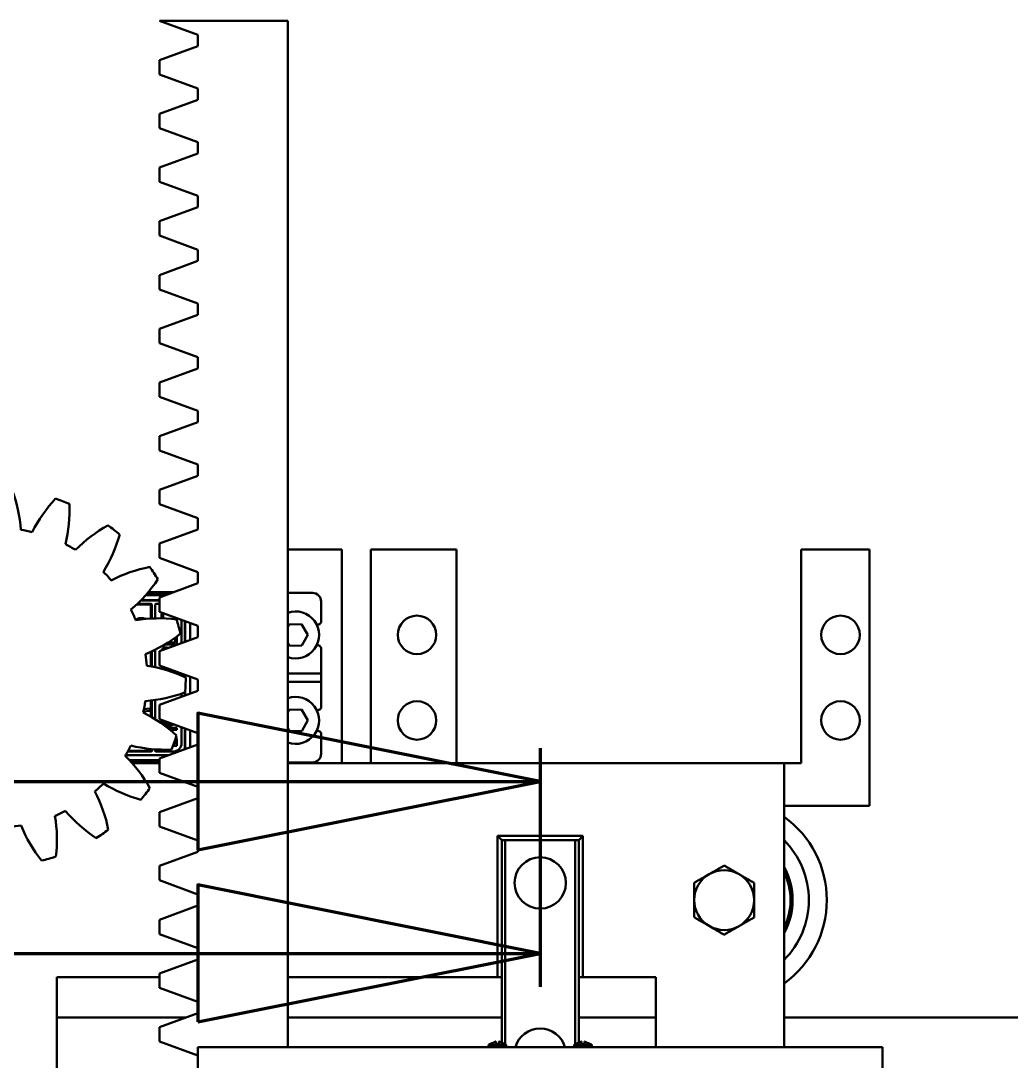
# Model space of a CAD drawing. Header units: millimetres. Extents: x 0 to 6720, y 0 to 4752.
# Drawn here: x 2973.8 to 3089.5, y 4229.3 to 4350.9 of the extents above; entities that cross this region are included whole.
import ezdxf

# ---------------------------------------------------------------- set-up
doc = ezdxf.new("R2010")
doc.units = ezdxf.units.MM
doc.header["$LTSCALE"] = 16
doc.linetypes.add('CHAIN', pattern=[0.3543, 0.2362, -0.0295, 0.0591, -0.0295])
doc.layers.add('Linia przekroju (ISO)', color=7, linetype='CHAIN', lineweight=70)
doc.layers.add('Widoczne (ISO)', color=7, linetype='Continuous', lineweight=50)

# ---------------------------------------------------------------- blocks, each defined once
blk = doc.blocks.new('2dTransPrzekrój2')
at = {"layer": 'Linia przekroju (ISO)', "linetype": 'Continuous'}
for p, q in [((189.6536, 266.3737), (187.1536, 266.8737)), ((187.1536, 266.8737), (187.1536, 265.8737)), ((184.4335, 266.3737), (187.1536, 266.3737)), ((187.1536, 266.3737), (189.6536, 266.3737)), ((187.1536, 265.8737), (189.6536, 266.3737)), ((189.6536, 265.1184), (187.1536, 265.6184)), ((187.1536, 265.6184), (187.1536, 264.6184)), ((184.4335, 265.1184), (187.1536, 265.1184)), ((187.1536, 265.1184), (189.6536, 265.1184)), ((187.1536, 264.6184), (189.6536, 265.1184))]:
    blk.add_line(p, q, dxfattribs=at)
at = {"layer": 'Linia przekroju (ISO)', "linetype": 'CHAIN', "ltscale": 1.938596}
blk.add_line((189.6536, 266.6184), (189.6536, 264.8737), dxfattribs=at)
at = {"layer": 'Linia przekroju (ISO)', "linetype": 'Continuous', "lineweight": 140}
blk.add_line((189.6536, 266.6184), (189.6536, 264.8737), dxfattribs=at)
at = {"layer": 'Linia przekroju (ISO)', "linetype": 'Continuous', "flags": 128}
for points in [[(187.1536, 265.8737), (189.6536, 266.3737), (187.1536, 266.8737), (187.1536, 265.8737)], [(187.1536, 264.6184), (189.6536, 265.1184), (187.1536, 265.6184), (187.1536, 264.6184)]]:
    blk.add_lwpolyline(points, dxfattribs=at)
at = {"layer": 'Linia przekroju (ISO)'}
for points in [[(187.1536, 265.8737), (189.6536, 266.3737), (187.1536, 266.8737), (187.1536, 265.8737)], [(187.1536, 264.6184), (189.6536, 265.1184), (187.1536, 265.6184), (187.1536, 264.6184)]]:
    blk.add_solid(points, dxfattribs=at)

msp = doc.modelspace()

# ---------------------------------------------------------------- linework, layer by layer
at = {"layer": 'Widoczne (ISO)'}
for p, q in [((2989.96, 4350.91), (3004.96, 4350.91)), ((2994.46, 4349.27), (2989.96, 4350.91)), ((3004.96, 4350.91), (3004.96, 4230.91)), ((2994.46, 4347.95), (2994.46, 4349.27)), ((2989.96, 4346.31), (2994.46, 4347.95)), ((2989.96, 4344.63), (2989.96, 4346.31)), ((2994.46, 4342.99), (2989.96, 4344.63)), ((2994.46, 4341.67), (2994.46, 4342.99)), ((2989.96, 4340.03), (2994.46, 4341.67)), ((2989.96, 4338.35), (2989.96, 4340.03)), ((2994.46, 4336.71), (2989.96, 4338.35)), ((2994.46, 4335.39), (2994.46, 4336.71)), ((2989.96, 4333.75), (2994.46, 4335.39)), ((2989.96, 4332.07), (2989.96, 4333.75)), ((2994.46, 4330.43), (2989.96, 4332.07)), ((2994.46, 4329.11), (2994.46, 4330.43)), ((2989.96, 4327.47), (2994.46, 4329.11)), ((2989.96, 4325.79), (2989.96, 4327.47)), ((2994.46, 4324.15), (2989.96, 4325.79)), ((2994.46, 4322.83), (2994.46, 4324.15)), ((2989.96, 4321.19), (2994.46, 4322.83)), ((2989.96, 4319.51), (2989.96, 4321.19)), ((2994.46, 4317.87), (2989.96, 4319.51)), ((2994.46, 4316.55), (2994.46, 4317.87)), ((2989.96, 4314.91), (2994.46, 4316.55)), ((2989.96, 4313.23), (2989.96, 4314.91)), ((2994.46, 4311.59), (2989.96, 4313.23)), ((2994.46, 4310.27), (2994.46, 4311.59)), ((2989.96, 4308.63), (2994.46, 4310.27)), ((2989.96, 4306.95), (2989.96, 4308.63)), ((2994.46, 4305.31), (2989.96, 4306.95)), ((2994.46, 4303.99), (2994.46, 4305.31)), ((2989.96, 4302.35), (2994.46, 4303.99)), ((2989.96, 4300.67), (2989.96, 4302.35)), ((2994.46, 4299.03), (2989.96, 4300.67)), ((2994.46, 4297.71), (2994.46, 4299.03)), ((2989.96, 4296.07), (2994.46, 4297.71)), ((2989.96, 4294.39), (2989.96, 4296.07)), ((2994.46, 4292.75), (2989.96, 4294.39)), ((2994.46, 4291.43), (2994.46, 4292.75)), ((2989.96, 4289.79), (2994.46, 4291.43)), ((2989.96, 4288.11), (2989.96, 4289.79)), ((3011.26, 4289.12), (3004.96, 4289.12)), ((3011.26, 4264.12), (3011.26, 4289.12)), ((3014.66, 4264.12), (3014.66, 4289.12)), ((3024.66, 4289.12), (3014.66, 4289.12)), ((3024.66, 4264.12), (3024.66, 4289.12)), ((3064.96, 4289.12), (3064.96, 4264.12)), ((3064.96, 4289.12), (3072.96, 4289.12)), ((3072.96, 4289.12), (3072.96, 4259.12)), ((2994.46, 4286.47), (2989.96, 4288.11)), ((2994.46, 4285.15), (2994.46, 4286.47)), ((2989.96, 4283.51), (2994.46, 4285.15)), ((2988.35, 4283.77), (2990.66, 4283.77)), ((2988.44, 4283.87), (2990.94, 4283.87)), ((2988.66, 4284.12), (2991.63, 4284.12)), ((2989.96, 4281.83), (2989.96, 4283.51)), ((3004.96, 4284.02), (3007.86, 4284.02)), ((2988.97, 4282.66), (2987.27, 4282.66)), ((2988.97, 4282.76), (2987.38, 4282.76)), ((2989.96, 4283.16), (2987.79, 4283.16)), ((2989.96, 4283.17), (2987.8, 4283.17)), ((2988.97, 4281.03), (2988.97, 4282.66)), ((2989.07, 4281.03), (2989.07, 4282.66)), ((2989.47, 4282.66), (2989.47, 4281.05)), ((2989.96, 4282.76), (2989.57, 4282.76)), ((3008.86, 4283.02), (3008.86, 4280.72)), ((2994.46, 4280.19), (2989.96, 4281.83)), ((2990.19, 4281.11), (2990.19, 4281.06)), ((2991.71, 4280.96), (2991.78, 4280.96)), ((2991.78, 4280.96), (2991.78, 4281.12)), ((2991.99, 4280.83), (2991.99, 4281.09)), ((2992.54, 4278.17), (2992.54, 4280.89)), ((2992.94, 4278.31), (2992.94, 4280.74)), ((2992.95, 4278.32), (2992.95, 4280.74)), ((2993.55, 4280.52), (2993.55, 4278.54)), ((2994.46, 4278.87), (2994.46, 4280.19)), ((3004.96, 4280.07), (3005.11, 4280.35)), ((3005.11, 4280.35), (3006.56, 4280.38)), ((3006.56, 4280.38), (3007.3, 4279.14)), ((2989.96, 4277.23), (2994.46, 4278.87)), ((2991.78, 4278.78), (2991.78, 4278.24)), ((2991.99, 4278.01), (2991.99, 4278.94)), ((3007.3, 4279.14), (3006.61, 4277.88)), ((2989.47, 4277.39), (2989.47, 4275.33)), ((2990.6, 4278.01), (2991.99, 4278.01)), ((2991.11, 4278.24), (2991.11, 4278.33)), ((2991.78, 4278.24), (2991.11, 4278.24)), ((3005.16, 4277.85), (3004.96, 4278.19)), ((3006.61, 4277.88), (3005.16, 4277.85)), ((3008.86, 4277.51), (3008.86, 4274.63)), ((2988.97, 4275.43), (2988.97, 4277.15)), ((2989.07, 4275.41), (2989.07, 4277.2)), ((2989.96, 4275.55), (2989.96, 4277.23)), ((2994.46, 4273.91), (2989.96, 4275.55)), ((2991.41, 4274.96), (2991.2, 4274.96)), ((2991.2, 4274.96), (2991.2, 4274.86)), ((2991.41, 4274.79), (2991.41, 4274.96)), ((2992.54, 4274.36), (2992.54, 4274.61)), ((2992.94, 4274.18), (2992.94, 4274.46)), ((2992.95, 4274.18), (2992.95, 4274.46)), ((2993.55, 4274.24), (2993.55, 4272.26)), ((2994.46, 4272.59), (2994.46, 4273.91)), ((3004.96, 4274.62), (3008.85, 4274.62)), ((3008.86, 4274.61), (3008.86, 4274.63)), ((3008.86, 4274.61), (3008.86, 4273.63)), ((2989.96, 4270.95), (2994.46, 4272.59)), ((3008.85, 4273.62), (3004.96, 4273.62)), ((3008.86, 4273.61), (3008.86, 4273.63)), ((3008.86, 4273.61), (3008.86, 4270.72)), ((2988.97, 4269.56), (2988.97, 4271.45)), ((2989.07, 4269.5), (2989.07, 4271.47)), ((2989.47, 4271.52), (2989.47, 4269.26)), ((2992.54, 4271.89), (2992.54, 4272.26)), ((2992.94, 4272.03), (2992.94, 4272.4)), ((2992.95, 4272.04), (2992.95, 4272.4)), ((2988.08, 4270.15), (2988.82, 4270.24)), ((2988.82, 4270.52), (2988.14, 4270.43)), ((2988.82, 4270.24), (2988.82, 4270.52)), ((2989.96, 4269.27), (2989.96, 4270.95)), ((3004.96, 4270.07), (3005.11, 4270.35)), ((3005.11, 4270.35), (3006.56, 4270.38)), ((3006.56, 4270.38), (3007.3, 4269.14)), ((2994.46, 4267.63), (2989.96, 4269.27)), ((3007.3, 4269.14), (3006.61, 4267.88)), ((2991.99, 4268.25), (2990.9, 4268.25)), ((2991.19, 4268.02), (2991.99, 4268.02)), ((2991.99, 4268.02), (2991.99, 4268.25)), ((2992.54, 4266.47), (2992.54, 4268.33)), ((2992.94, 4266.07), (2992.94, 4268.18)), ((2992.95, 4265.76), (2992.95, 4268.18)), ((2993.55, 4267.96), (2993.55, 4265.98)), ((2994.46, 4266.31), (2994.46, 4267.63)), ((3005.16, 4267.85), (3004.96, 4268.19)), ((3006.61, 4267.88), (3005.16, 4267.85)), ((2991.63, 4266.38), (2991.78, 4266.38)), ((2991.78, 4266.38), (2991.78, 4266.53)), ((2991.99, 4266.15), (2991.99, 4266.72)), ((3008.86, 4267.51), (3008.86, 4265.22)), ((2986.25, 4265.47), (2988.97, 4265.47)), ((2986.3, 4265.57), (2988.97, 4265.57)), ((2988.97, 4265.57), (2988.97, 4265.78)), ((2989.07, 4265.57), (2989.07, 4265.77)), ((2989.47, 4265.74), (2989.47, 4265.57)), ((2989.57, 4265.47), (2991.54, 4265.47)), ((2989.96, 4264.67), (2994.46, 4266.31)), ((2991.54, 4266.15), (2991.99, 4266.15)), ((2986.01, 4265.07), (2991.05, 4265.07)), ((2989.96, 4264.47), (2986.47, 4264.47)), ((2989.96, 4264.37), (2986.56, 4264.37)), ((2989.96, 4264.12), (2986.79, 4264.12)), ((2989.96, 4262.99), (2989.96, 4264.67)), ((3007.86, 4264.22), (3004.96, 4264.22)), ((3062.96, 4264.12), (3004.96, 4264.12)), ((3064.96, 4264.12), (3062.96, 4264.12)), ((3062.96, 4230.91), (3062.96, 4264.12)), ((2994.46, 4261.35), (2989.96, 4262.99)), ((2994.46, 4260.03), (2994.46, 4261.35)), ((2989.96, 4258.39), (2994.46, 4260.03)), ((3062.96, 4259.12), (3072.96, 4259.12)), ((2989.96, 4256.71), (2989.96, 4258.39)), ((2994.46, 4255.07), (2989.96, 4256.71)), ((3039.46, 4255.62), (3029.46, 4255.62)), ((3029.46, 4255.62), (3029.96, 4255.12)), ((3029.46, 4255.62), (3029.46, 4239.12)), ((3039.46, 4255.62), (3038.96, 4255.12)), ((3039.46, 4255.62), (3039.46, 4239.12)), ((2994.46, 4253.75), (2994.46, 4255.07)), ((3030.36, 4255.12), (3029.96, 4255.12)), ((3029.96, 4255.12), (3029.96, 4231.45)), ((3038.56, 4255.12), (3030.36, 4255.12)), ((3030.36, 4255.12), (3030.36, 4231.27)), ((3038.96, 4255.12), (3038.56, 4255.12)), ((3038.56, 4255.12), (3038.56, 4231.27)), ((3038.96, 4255.12), (3038.96, 4231.45)), ((2989.96, 4252.11), (2994.46, 4253.75)), ((2989.96, 4250.43), (2989.96, 4252.11)), ((2994.46, 4248.79), (2989.96, 4250.43)), ((2994.46, 4247.47), (2994.46, 4248.79)), ((2989.96, 4245.83), (2994.46, 4247.47)), ((2989.96, 4244.15), (2989.96, 4245.83)), ((2994.46, 4242.51), (2989.96, 4244.15)), ((2994.46, 4241.19), (2994.46, 4242.51)), ((2989.96, 4239.55), (2994.46, 4241.19)), ((2989.96, 4239.12), (2977.96, 4239.12)), ((2977.96, 4209.12), (2977.96, 4239.12)), ((2989.96, 4237.87), (2989.96, 4239.55)), ((3029.46, 4239.12), (3004.96, 4239.12)), ((3029.96, 4239.12), (3029.46, 4239.12)), ((3039.46, 4239.12), (3038.96, 4239.12)), ((3047.96, 4239.12), (3039.46, 4239.12)), ((3047.96, 4239.12), (3047.96, 4230.91)), ((2994.46, 4236.23), (2989.96, 4237.87)), ((2994.46, 4234.91), (2994.46, 4236.23)), ((2989.96, 4233.27), (2994.46, 4234.91)), ((2977.96, 4234.4), (2993.07, 4234.4)), ((3004.96, 4234.4), (3029.96, 4234.4)), ((3038.96, 4234.4), (3047.96, 4234.4)), ((3062.96, 4234.4), (4017.77, 4234.4)), ((2989.96, 4231.59), (2989.96, 4233.27)), ((2994.46, 4229.95), (2989.96, 4231.59)), ((3028.43, 4231.21), (3028.4, 4230.91)), ((3028.56, 4231.27), (3028.43, 4231.21)), ((3028.43, 4231.21), (3030.49, 4231.21)), ((3028.56, 4231.26), (3028.56, 4231.27)), ((3029.28, 4231.26), (3029.28, 4231.58)), ((3029.64, 4231.58), (3029.64, 4231.26)), ((3030.36, 4231.26), (3030.36, 4231.27)), ((3030.36, 4231.27), (3030.49, 4231.21)), ((3030.49, 4231.21), (3030.51, 4230.91)), ((3038.43, 4231.21), (3038.4, 4230.91)), ((3038.56, 4231.27), (3038.43, 4231.21)), ((3038.43, 4231.21), (3040.49, 4231.21)), ((3038.56, 4231.26), (3038.56, 4231.27)), ((3039.28, 4231.26), (3039.28, 4231.58)), ((3039.64, 4231.58), (3039.64, 4231.26)), ((3040.36, 4231.26), (3040.36, 4231.27)), ((3040.36, 4231.27), (3040.49, 4231.21)), ((3040.49, 4231.21), (3040.51, 4230.91)), ((2994.46, 4230.91), (2994.46, 4150.91)), ((3074.46, 4230.91), (2994.46, 4230.91)), ((3074.46, 4185.91), (3074.46, 4230.91))]:
    msp.add_line(p, q, dxfattribs=at)
for centre, radius in [((3020.06, 4279.12), 2.25), ((3069.56, 4279.12), 2.25), ((3020.06, 4269.12), 2.25), ((3069.56, 4269.12), 2.25), ((3034.46, 4250.12), 3)]:
    msp.add_circle(centre, radius, dxfattribs=at)
for centre, radius, start, end in [((2957.22, 4290.22), 16.58, 4.0841, 20.5794), ((2989.94, 4283.75), 16.58, 137.0275, 153.5228), ((2971.03, 4274.12), 22, 67.5535, 72.0535), ((2962.87, 4293.7), 16.58, 346.0841, 2.5794), ((2991.99, 4277.43), 16.58, 119.0275, 135.5228), ((2971.03, 4274.12), 22, 49.5535, 54.0535), ((2971.03, 4274.12), 17.5, 76.5535, 81.0535), ((2969.33, 4295.27), 16.58, 328.0841, 344.5794), ((2971.03, 4274.12), 17.5, 58.5535, 63.0535), ((2991.99, 4270.79), 16.58, 101.0275, 117.5228), ((2971.03, 4274.12), 22, 31.5535, 36.0535), ((2971.03, 4274.12), 17.5, 40.5535, 45.0535), ((2975.94, 4294.76), 16.58, 310.0841, 326.5794), ((3007.86, 4283.02), 1, 0, 90), ((2988.97, 4282.66), 0.1, 0, 90), ((2989.57, 4282.66), 0.1, 90, 180), ((2971.03, 4274.12), 17.5, 22.5535, 27.0535), ((2989.94, 4264.48), 16.58, 83.0275, 99.5228), ((3005.86, 4279.12), 2.75, 250.8526, 109.1474), ((2971.03, 4274.12), 22, 13.5535, 18.0535), ((3008.46, 4280.72), 0.4, 249.2821, 0), ((2982.08, 4292.23), 16.58, 292.0841, 308.5794), ((3008.46, 4277.51), 0.4, 0, 110.7179), ((2971.03, 4274.12), 17.5, 4.5535, 9.0535), ((2986.04, 4259.11), 16.58, 65.0275, 81.5228), ((2971.03, 4274.12), 22, 355.5535, 0.0535), ((3008.85, 4274.61), 0.01, 0, 90), ((3008.85, 4273.63), 0.01, 270, 0), ((2971.03, 4274.12), 17.5, 346.5535, 351.0535), ((2987.14, 4287.93), 16.58, 274.0841, 290.5794), ((3005.86, 4269.12), 2.75, 250.8526, 109.1474), ((2980.66, 4255.21), 16.58, 47.0275, 63.5228), ((3008.46, 4270.72), 0.4, 249.2821, 0), ((3008.46, 4267.51), 0.4, 0, 110.7179), ((2971.03, 4274.12), 22, 337.5535, 342.0535), ((2991.54, 4266.47), 1, 270, 0), ((2971.03, 4274.12), 17.5, 328.5535, 333.0535), ((2990.62, 4282.28), 16.58, 256.0841, 272.5794), ((2988.97, 4265.57), 0.1, 270, 0), ((2989.57, 4265.57), 0.1, 180, 270), ((2991.94, 4266.07), 1, 340.478, 0), ((3007.86, 4265.22), 1, 270, 0), ((2974.35, 4253.16), 16.58, 29.0275, 45.5228), ((2971.03, 4274.12), 17.5, 310.5535, 315.0535), ((2992.19, 4275.83), 16.58, 238.0841, 254.5794), ((2967.71, 4253.16), 16.58, 11.0275, 27.5228), ((2971.03, 4274.12), 22, 319.5535, 324.0535), ((2971.03, 4274.12), 17.5, 292.5535, 297.0535), ((2961.4, 4255.21), 16.58, 353.0275, 9.5228), ((2991.68, 4269.21), 16.58, 220.0841, 236.5794), ((3055.96, 4248.12), 12, 305.6853, 54.3147), ((2971.03, 4274.12), 17.5, 274.5535, 279.0535), ((2989.15, 4263.07), 16.58, 202.0841, 218.5794), ((2971.03, 4274.12), 22, 301.5535, 306.0535), ((3055.96, 4248.12), 9.9, 314.9971, 45.0029), ((2971.03, 4274.12), 22, 283.5535, 288.0535), ((3055.96, 4248.12), 8, 331.045, 28.955), ((3055.96, 4248.12), 3.5, 119.8101, 179.8101), ((3055.96, 4248.12), 3.5, 59.8101, 119.8101), ((3055.96, 4248.12), 3.5, 359.8101, 59.8101), ((3055.96, 4248.12), 7.75, 334.5854, 25.4146), ((3055.96, 4248.12), 3.5, 179.8101, 239.8101), ((3055.96, 4248.12), 3.5, 299.8101, 359.8101), ((3055.96, 4248.12), 3.5, 239.8101, 299.8101), ((3034.46, 4230.12), 3, 15.2436, 164.7564)]:
    msp.add_arc(centre, radius, start, end, dxfattribs=at)
for points, knots in [([(2987.84, 4281.09), (2987.77, 4281.09), (2987.67, 4281.08), (2987.54, 4281.06), (2987.45, 4281.03), (2987.36, 4280.99), (2987.28, 4280.94), (2987.22, 4280.9), (2987.19, 4280.88), (2987.18, 4280.87)], [0, 0, 0, 0, 0.1352032, 0.1992096, 0.261703, 0.3226981, 0.3836844, 0.4446388, 0.4649103, 0.4649103, 0.4649103, 0.4649103]), ([(2988.34, 4280.98), (2988.33, 4280.98), (2988.3, 4280.99), (2988.26, 4281.02), (2988.19, 4281.04), (2988.12, 4281.06), (2988.05, 4281.07), (2987.96, 4281.09), (2987.89, 4281.09), (2987.84, 4281.09)], [0.6901206, 0.6901206, 0.6901206, 0.6901206, 0.7017377, 0.7437296, 0.7854684, 0.8274649, 0.8698957, 0.9125753, 1, 1, 1, 1]), ([(2990.25, 4281.69), (2990.24, 4281.66), (2990.22, 4281.6), (2990.21, 4281.52), (2990.2, 4281.45), (2990.19, 4281.38), (2990.19, 4281.26), (2990.19, 4281.17), (2990.19, 4281.11)], [0, 0, 0, 0, 0.183496, 0.291608, 0.410154, 0.540647, 0.681952, 1, 1, 1, 1]), ([(2990.44, 4281.58), (2990.43, 4281.54), (2990.42, 4281.49), (2990.41, 4281.42), (2990.4, 4281.36), (2990.4, 4281.29), (2990.4, 4281.18), (2990.39, 4281.11), (2990.39, 4281.05)], [0, 0, 0, 0, 0.1798936, 0.286808, 0.4053097, 0.53615, 0.6788039, 0.9810058, 0.9810058, 0.9810058, 0.9810058]), ([(2990.67, 4277.66), (2990.64, 4277.66), (2990.6, 4277.66), (2990.55, 4277.65), (2990.51, 4277.64), (2990.47, 4277.62), (2990.44, 4277.61), (2990.41, 4277.59), (2990.37, 4277.56), (2990.35, 4277.54), (2990.32, 4277.51), (2990.3, 4277.48), (2990.27, 4277.44), (2990.25, 4277.41), (2990.24, 4277.37), (2990.23, 4277.34), (2990.22, 4277.33)], [0, 0, 0, 0, 0.1307134, 0.1928624, 0.2545957, 0.3145946, 0.3746121, 0.4346825, 0.4954686, 0.5565364, 0.617573, 0.6782543, 0.7397166, 0.8025398, 0.8661477, 0.9421386, 0.9421386, 0.9421386, 0.9421386]), ([(2990.93, 4277.58), (2990.93, 4277.59), (2990.92, 4277.59), (2990.9, 4277.61), (2990.86, 4277.62), (2990.83, 4277.64), (2990.79, 4277.65), (2990.74, 4277.66), (2990.7, 4277.66), (2990.67, 4277.66)], [0.5694458, 0.5694458, 0.5694458, 0.5694458, 0.5742039, 0.6327006, 0.6911921, 0.750426, 0.8101591, 0.8715244, 1, 1, 1, 1]), ([(2990.16, 4275.47), (2990.17, 4275.46), (2990.18, 4275.44), (2990.19, 4275.39), (2990.23, 4275.34), (2990.26, 4275.3), (2990.3, 4275.26), (2990.35, 4275.23), (2990.4, 4275.2), (2990.47, 4275.18), (2990.53, 4275.17), (2990.57, 4275.17)], [0.2259106, 0.2259106, 0.2259106, 0.2259106, 0.2575572, 0.3431912, 0.4279414, 0.5097085, 0.5907616, 0.6723185, 0.7539815, 0.8342395, 1, 1, 1, 1]), ([(2990.57, 4275.17), (2990.6, 4275.17), (2990.63, 4275.17), (2990.68, 4275.18), (2990.72, 4275.2), (2990.75, 4275.21), (2990.78, 4275.22), (2990.8, 4275.23), (2990.8, 4275.24)], [0, 0, 0, 0, 0.2454365, 0.3668208, 0.4886732, 0.6119645, 0.7386848, 0.8032811, 0.8032811, 0.8032811, 0.8032811]), ([(2990.18, 4269.19), (2990.18, 4269.17), (2990.19, 4269.14), (2990.21, 4269.09), (2990.23, 4269.03), (2990.26, 4268.97), (2990.3, 4268.92), (2990.33, 4268.87), (2990.37, 4268.82), (2990.41, 4268.78), (2990.46, 4268.73), (2990.5, 4268.7), (2990.55, 4268.66), (2990.61, 4268.63), (2990.66, 4268.6), (2990.72, 4268.57), (2990.78, 4268.55), (2990.84, 4268.53), (2990.9, 4268.52), (2990.98, 4268.51), (2991.04, 4268.5), (2991.08, 4268.5)], [0.1886904, 0.1886904, 0.1886904, 0.1886904, 0.2172161, 0.2588773, 0.3006228, 0.3422154, 0.38362, 0.4246065, 0.4652233, 0.5058112, 0.5463991, 0.5870159, 0.6281408, 0.669874, 0.7115784, 0.7529837, 0.7938298, 0.8345148, 0.8754538, 0.9165989, 1, 1, 1, 1]), ([(2991.08, 4268.73), (2991.05, 4268.73), (2991, 4268.73), (2990.93, 4268.75), (2990.89, 4268.76), (2990.84, 4268.77), (2990.8, 4268.79), (2990.75, 4268.81), (2990.71, 4268.83), (2990.67, 4268.86), (2990.63, 4268.88), (2990.59, 4268.91), (2990.56, 4268.95), (2990.53, 4268.98), (2990.5, 4269.02), (2990.47, 4269.05), (2990.46, 4269.08), (2990.45, 4269.08)], [0, 0, 0, 0, 0.0841181, 0.1258584, 0.1671695, 0.2085236, 0.2503053, 0.2922014, 0.3349364, 0.3778374, 0.4199545, 0.4614754, 0.5030403, 0.5448503, 0.5866615, 0.6286741, 0.6531845, 0.6531845, 0.6531845, 0.6531845]), ([(2991.31, 4268.77), (2991.3, 4268.77), (2991.27, 4268.76), (2991.23, 4268.75), (2991.16, 4268.73), (2991.11, 4268.73), (2991.08, 4268.73)], [0.7993404, 0.7993404, 0.7993404, 0.7993404, 0.8361574, 0.8765851, 0.917345, 1, 1, 1, 1]), ([(2991.08, 4268.5), (2991.14, 4268.5), (2991.22, 4268.51), (2991.33, 4268.53), (2991.41, 4268.56), (2991.48, 4268.59), (2991.55, 4268.62), (2991.59, 4268.65), (2991.61, 4268.66)], [0, 0, 0, 0, 0.254631, 0.3782267, 0.5007789, 0.6232823, 0.7465052, 0.8512819, 0.8512819, 0.8512819, 0.8512819]), ([(2991.78, 4266.53), (2991.78, 4266.59), (2991.78, 4266.67), (2991.77, 4266.75), (2991.77, 4266.77)], [0, 0, 0, 0, 0.3322664, 0.4714713, 0.4714713, 0.4714713, 0.4714713]), ([(2991.99, 4266.72), (2991.99, 4266.77), (2991.98, 4266.85), (2991.97, 4266.95), (2991.96, 4267.02), (2991.95, 4267.08), (2991.93, 4267.14), (2991.92, 4267.17), (2991.91, 4267.18)], [0, 0, 0, 0, 0.109066, 0.1590561, 0.2061489, 0.2508142, 0.2926497, 0.3214586, 0.3214586, 0.3214586, 0.3214586])]:
    msp.add_open_spline(points, degree=3, knots=knots, dxfattribs=at)
for points in [[(2990.26, 4281.72), (2990.26, 4281.71), (2990.25, 4281.7), (2990.25, 4281.69)], [(2990.47, 4281.64), (2990.46, 4281.62), (2990.45, 4281.6), (2990.44, 4281.58)], [(2991.78, 4281.12), (2991.78, 4281.13), (2991.78, 4281.15), (2991.78, 4281.16)], [(2988.31, 4271.33), (2988.32, 4271.34), (2988.32, 4271.34), (2988.33, 4271.34)], [(2988.33, 4271.34), (2988.35, 4271.36), (2988.37, 4271.38), (2988.39, 4271.4)]]:
    msp.add_open_spline(points, degree=3, dxfattribs=at)
for points, weights in [([(3054.22, 4251.15), (3055.03, 4251.62), (3055.97, 4252.16)], [1, 1.04314139574, 1.01001874936]), ([(3055.97, 4252.16), (3056.91, 4251.61), (3057.72, 4251.14)], [1.01001874936, 1.04314139574, 1]), ([(3052.46, 4250.15), (3053.4, 4250.69), (3054.22, 4251.15)], [1.01001874936, 1.04314139574, 1]), ([(3057.72, 4251.14), (3058.53, 4250.67), (3059.46, 4250.13)], [1, 1.04314139574, 1.01001874936]), ([(3052.46, 4248.13), (3052.46, 4249.07), (3052.46, 4250.15)], [1, 1.04314139574, 1.01001874936]), ([(3059.46, 4250.13), (3059.46, 4249.04), (3059.46, 4248.1)], [1.01001874936, 1.04314139574, 1]), ([(3052.45, 4246.11), (3052.45, 4247.19), (3052.46, 4248.13)], [1.01001874936, 1.04314139574, 1]), ([(3059.46, 4248.1), (3059.45, 4247.17), (3059.45, 4246.08)], [1, 1.04314139574, 1.01001874936]), ([(3054.2, 4245.09), (3053.39, 4245.56), (3052.45, 4246.11)], [1, 1.04314139574, 1.01001874936]), ([(3059.45, 4246.08), (3058.51, 4245.55), (3057.7, 4245.08)], [1.01001874936, 1.04314139574, 1]), ([(3055.94, 4244.08), (3055.01, 4244.62), (3054.2, 4245.09)], [1.01001874936, 1.04314139574, 1]), ([(3057.7, 4245.08), (3056.88, 4244.61), (3055.94, 4244.08)], [1, 1.04314139574, 1.01001874936]), ([(3029.28, 4231.58), (3029.12, 4231.53), (3028.56, 4231.26)], [2.78445648358, 2.21978215716, 1.10218906361]), ([(3029.64, 4231.26), (3029.46, 4231.28), (3029.28, 4231.26)], [1.06171421811, 1.0827403032, 1.06171421811]), ([(3030.36, 4231.26), (3029.79, 4231.53), (3029.64, 4231.58)], [1.1021890636, 2.21978215717, 2.7844564836]), ([(3039.28, 4231.58), (3039.12, 4231.53), (3038.56, 4231.26)], [2.78445648358, 2.21978215716, 1.10218906361]), ([(3039.64, 4231.26), (3039.46, 4231.28), (3039.28, 4231.26)], [1.06171421811, 1.0827403032, 1.06171421811]), ([(3040.36, 4231.26), (3039.79, 4231.53), (3039.64, 4231.58)], [1.1021890636, 2.21978215717, 2.7844564836])]:
    msp.add_rational_spline(points, weights, degree=2, dxfattribs=at)

# ---------------------------------------------------------------- block references
at = {"layer": 'Linia przekroju (ISO)', "xscale": 16, "yscale": 16, "zscale": 16}
msp.add_blockref('2dTransPrzekrój2', (0, 0), dxfattribs=at)

doc.saveas('drawing.dxf')
